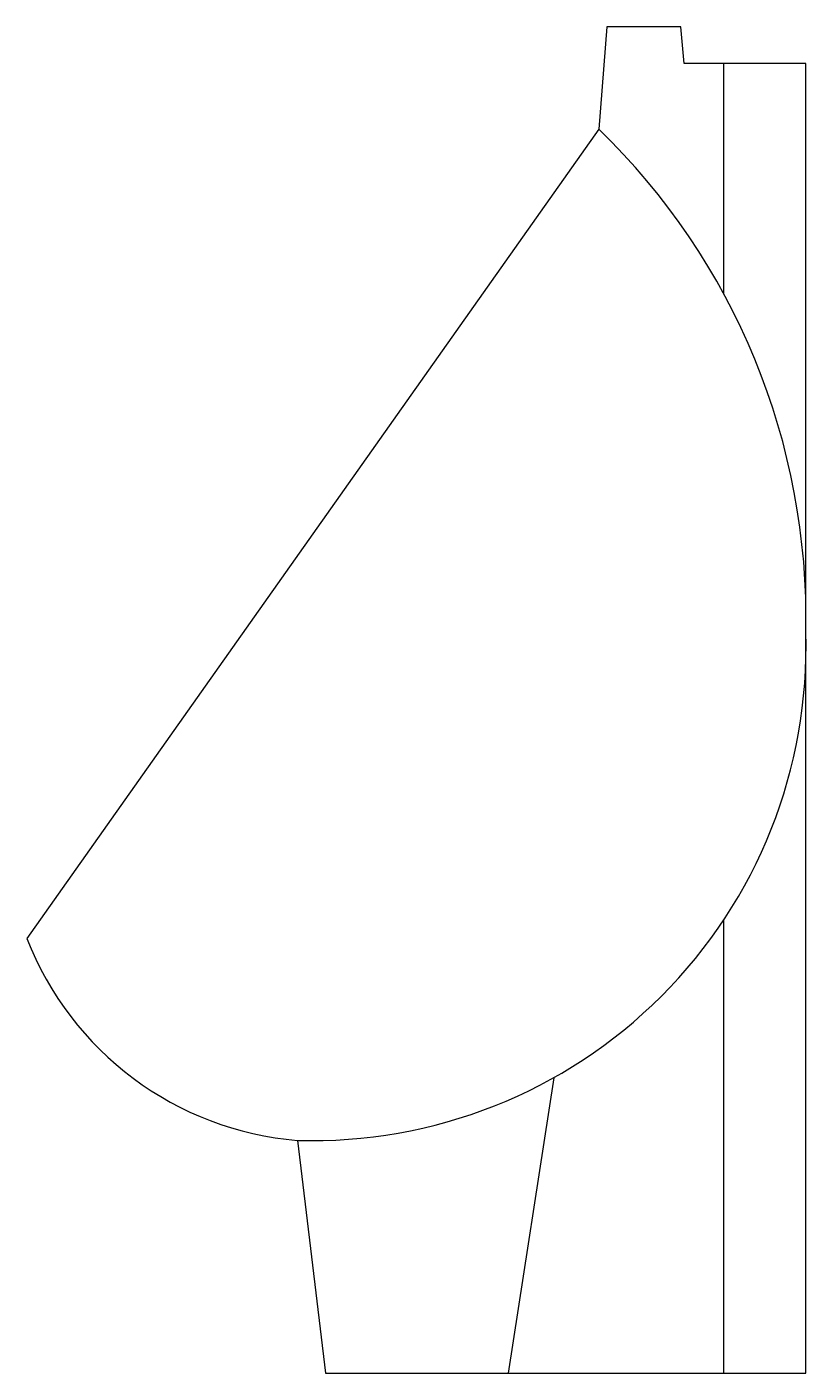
# Model space of a CAD drawing. Header units: millimetres. Extents: x -2966.739 to -2966.455, y 2968.537 to 2969.027.
import ezdxf

# ---------------------------------------------------------------- set-up
doc = ezdxf.new("R2010")
doc.units = ezdxf.units.MM
doc.header["$LTSCALE"] = 10
doc.layers.add('banheiro_louças', color=2, linetype='Continuous')

msp = doc.modelspace()

# ---------------------------------------------------------------- linework, layer by layer
at = {"layer": 'banheiro_louças'}
for p, q in [((-2966.527560384625, 2969.026883530378), (-2966.530436285633, 2968.989630298659)), ((-2966.500633375543, 2969.026883530378), (-2966.527560384625, 2969.026883530378)), ((-2966.499395431842, 2969.013521947202), (-2966.500633375543, 2969.026883530378)), ((-2966.455105693818, 2969.013521947202), (-2966.499395431842, 2969.013521947202)), ((-2966.484979628947, 2968.92968973332), (-2966.484979628947, 2969.013521947202)), ((-2966.455105693818, 2968.536883282725), (-2966.455105693818, 2969.013521947202)), ((-2966.530436285633, 2968.989630298659), (-2966.738555912859, 2968.69511336197)), ((-2966.484979628947, 2968.536883282725), (-2966.484979628947, 2968.701828520379)), ((-2966.546813660773, 2968.644380499799), (-2966.563449945189, 2968.536883282725)), ((-2966.640035666109, 2968.62159315684), (-2966.629919364912, 2968.536883282725)), ((-2966.629919364912, 2968.536883282725), (-2966.455105693818, 2968.536883282725))]:
    msp.add_line(p, q, dxfattribs=at)
for centre, radius, start, end in [((-2966.702919674795, 2968.811618835972), 0.2478681108671725, 358.8025599453068, 45.90360534598345), ((-2966.634632428598, 2968.801117450145), 0.1796055869463014, 268.2760590749511, 1.697854291864685), ((-2966.630642561239, 2968.736951115725), 0.1157397472653393, 201.1911953352882, 265.3449197253365)]:
    msp.add_arc(centre, radius, start, end, dxfattribs=at)

doc.saveas('drawing.dxf')
